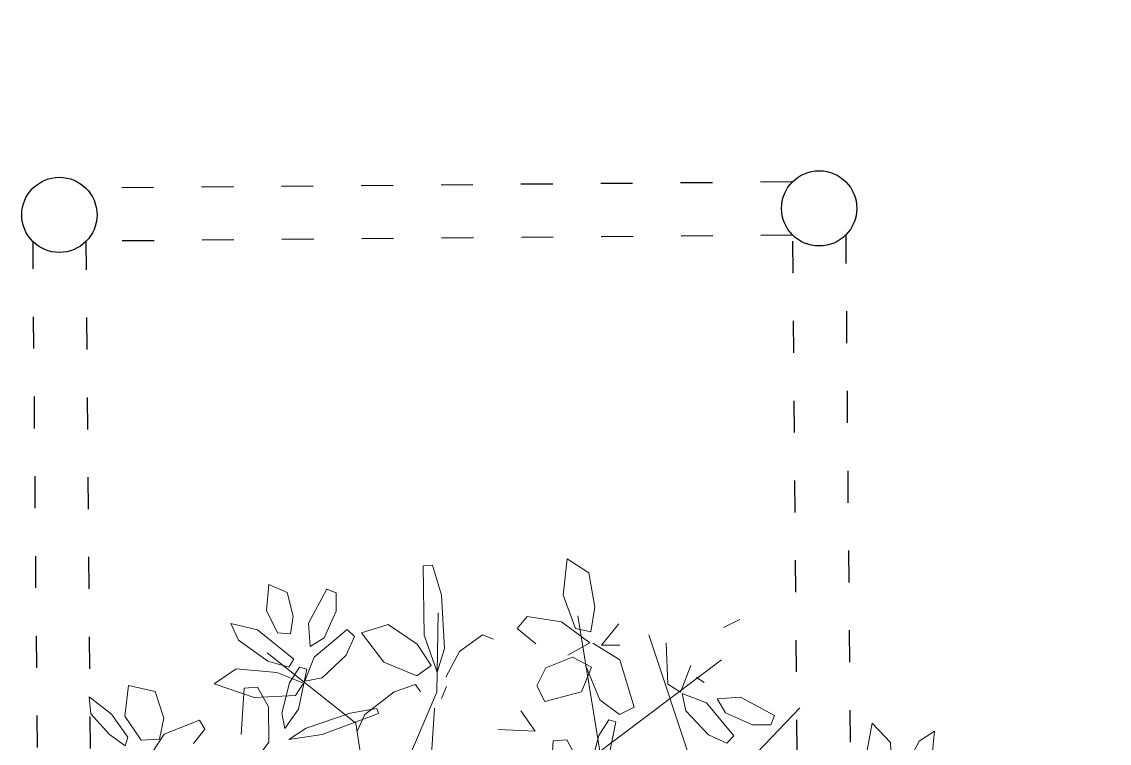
# Model space of a CAD drawing. Header units: centimetres. Extents: x 3413 to 9875, y 1 to 2456.
# Drawn here: x 8587.3 to 8995.9, y 1262.5 to 1533.8 of the extents above; entities that cross this region are included whole.
import ezdxf

# ---------------------------------------------------------------- set-up
doc = ezdxf.new("R2010")
doc.units = ezdxf.units.CM
doc.linetypes.add('raya espacio raya', pattern=[30, 12, -18])
doc.layers.add('beam', color=63, linetype='raya espacio raya')
doc.layers.add('cloumn', color=7, linetype='Continuous', lineweight=30)
doc.layers.add('furniture', color=63, linetype='Continuous', lineweight=20)

# ---------------------------------------------------------------- blocks, each defined once
blk = doc.blocks.new('tree_plan2-flat-1')
at = {"color": 62}
for p, q in [((-5639.87, 2141.25), (-5644.56, 2136.92)), ((-5640.1, 2130.54), (-5639.87, 2141.25)), ((-5644.56, 2136.92), (-5646.76, 2126.65)), ((-5643.5, 2120.53), (-5640.1, 2130.54)), ((-5637.74, 2126.05), (-5627.67, 2131.75)), ((-5627.67, 2131.75), (-5623.61, 2122.41)), ((-5646.76, 2126.65), (-5646.64, 2119.39)), ((-5641.49, 2115.8), (-5637.74, 2126.05)), ((-5623.61, 2122.41), (-5629.74, 2113.88)), ((-5646.64, 2119.39), (-5643.5, 2120.53)), ((-5637.05, 2110.43), (-5641.49, 2115.8)), ((-5629.74, 2113.88), (-5637.05, 2110.43)), ((-5589.41, 2108.53), (-5586.16, 2114.58)), ((-5586.16, 2114.58), (-5582.09, 2105.1)), ((-5643.19, 2109.71), (-5634.46, 2110.14)), ((-5634.46, 2110.14), (-5622.35, 2102.61)), ((-5574.24, 2106.75), (-5565.87, 2111.76)), ((-5565.87, 2111.76), (-5564.18, 2104.47)), ((-5603.36, 2091.12), (-5608.13, 2106.18)), ((-5608.13, 2106.18), (-5598.65, 2102.94)), ((-5589.3, 2095.02), (-5589.41, 2108.53)), ((-5582.09, 2105.1), (-5582.93, 2087.52)), ((-5578.55, 2098.38), (-5574.24, 2106.75)), ((-5564.18, 2104.47), (-5570.02, 2097.37)), ((-5622.35, 2102.61), (-5623.96, 2099.01)), ((-5598.65, 2102.94), (-5590.79, 2089.7)), ((-5623.96, 2099.01), (-5630.8, 2099.15)), ((-5576, 2094.28), (-5578.55, 2098.38)), ((-5570.02, 2097.37), (-5576, 2094.28)), ((-5617.45, 2086.76), (-5602.79, 2096.13)), ((-5599.47, 2092.3), (-5603.06, 2084.68)), ((-5602.79, 2096.13), (-5599.47, 2092.3)), ((-5586.49, 2087.33), (-5589.3, 2095.02)), ((-5568.73, 2091.19), (-5554.35, 2093.15)), ((-5554.35, 2093.15), (-5553.37, 2089.53)), ((-5575.43, 2085.49), (-5568.73, 2091.19)), ((-5553.37, 2089.53), (-5558.92, 2085.41)), ((-5582.93, 2087.52), (-5586.49, 2087.33))]:
    blk.add_line(p, q, dxfattribs=at)
at = {"color": 44}
for p, q in [((-5588.52, 2054.58), (-5586.91, 2097.1)), ((-5622.6, 2020.5), (-5588.52, 2054.58)), ((-5612.69, 2024.9), (-5561.12, 2036.94)), ((-5543.93, 1973.34), (-5506.69, 2011.15)), ((-5553.96, 1904.58), (-5496.66, 1985.37)), ((-5545.37, 1975.06), (-5488.07, 1957.87)), ((-5538.2, 1930.36), (-5485.2, 1923.49))]:
    blk.add_line(p, q, dxfattribs=at)
at = {"color": 64}
for p, q in [((-5593.63, 2078.99), (-5603.36, 2091.12)), ((-5590.79, 2089.7), (-5588, 2079.32)), ((-5603.06, 2084.68), (-5613.65, 2076.64)), ((-5584.03, 2084.05), (-5591.09, 2083.57)), ((-5583.09, 2081.39), (-5584.03, 2084.05)), ((-5569.79, 2083.12), (-5575.43, 2085.49)), ((-5558.92, 2085.41), (-5569.79, 2083.12)), ((-5591.09, 2083.57), (-5602.02, 2079.21)), ((-5597.01, 2075), (-5583.09, 2081.39)), ((-5587.15, 2079.31), (-5577.83, 2081.88)), ((-5577.83, 2081.88), (-5562.11, 2077.95)), ((-5613.65, 2076.64), (-5621.33, 2076.69)), ((-5602.02, 2079.21), (-5605.91, 2074.85)), ((-5588, 2079.32), (-5593.63, 2078.99)), ((-5582.28, 2074.89), (-5587.15, 2079.31)), ((-5562.11, 2077.95), (-5562.6, 2074.23)), ((-5605.91, 2074.85), (-5597.01, 2075)), ((-5570.06, 2072.66), (-5582.28, 2074.89)), ((-5562.6, 2074.23), (-5570.06, 2072.66)), ((-5563.89, 2059.62), (-5559.83, 2072.91)), ((-5559.83, 2072.91), (-5551.42, 2066.69)), ((-5601.06, 2068.46), (-5608.4, 2071.24)), ((-5608.4, 2071.24), (-5599.5, 2062.24)), ((-5586.77, 2058.52), (-5601.06, 2068.46)), ((-5546.63, 2053.4), (-5525.91, 2069.19)), ((-5525.91, 2069.19), (-5523.56, 2066.5)), ((-5551.42, 2066.69), (-5550.96, 2053.56)), ((-5523.56, 2066.5), (-5530.72, 2057.05)), ((-5599.5, 2062.24), (-5580.62, 2049.8)), ((-5560.68, 2046.59), (-5563.89, 2059.62)), ((-5579.41, 2051.47), (-5586.77, 2058.52)), ((-5530.72, 2057.05), (-5546.19, 2044.3)), ((-5583.92, 2053.7), (-5590.73, 2052.41)), ((-5570.53, 2049.84), (-5583.92, 2053.7)), ((-5580.62, 2049.8), (-5579.41, 2051.47)), ((-5561.12, 2036.94), (-5536.77, 2054.13)), ((-5555.09, 2041.25), (-5546.63, 2053.4)), ((-5550.96, 2053.56), (-5554.3, 2044.6)), ((-5563.59, 2045.13), (-5570.53, 2049.84)), ((-5564.66, 2041.93), (-5563.59, 2045.13)), ((-5554.3, 2044.6), (-5560.68, 2046.59)), ((-5546.19, 2044.3), (-5555.09, 2041.25)), ((-5562.05, 2034.1), (-5557.29, 2035.22)), ((-5543.83, 2039.06), (-5554.65, 2037.54)), ((-5533.66, 2035.85), (-5543.83, 2039.06)), ((-5532.47, 2031.51), (-5533.66, 2035.85)), ((-5581.22, 2024.73), (-5566.56, 2034.1)), ((-5503.65, 2020.22), (-5491.75, 2027.02)), ((-5491.75, 2027.02), (-5491.15, 2017.43)), ((-5524.51, 2017.65), (-5523.99, 2026.78)), ((-5523.99, 2026.78), (-5518.16, 2026.31)), ((-5518.16, 2026.31), (-5512.18, 2014.79)), ((-5511.03, 2009.09), (-5503.65, 2020.22)), ((-5491.15, 2017.43), (-5500.24, 2007.94)), ((-5537.03, 2008), (-5529.53, 2009.26))]:
    blk.add_line(p, q, dxfattribs=at)
at = {"color": 66}
for p, q in [((-5512.18, 2014.79), (-5512.2, 2001.44)), ((-5551.13, 1998.39), (-5558.91, 2010.19)), ((-5548.21, 2007.33), (-5551.13, 1998.39)), ((-5539.91, 2002.09), (-5537.03, 2008)), ((-5529.53, 2009.26), (-5520.43, 2003.58)), ((-5508.62, 2003.73), (-5511.03, 2009.09)), ((-5500.24, 2007.94), (-5508.62, 2003.73)), ((-5512.2, 2001.44), (-5520.8, 2005.44)), ((-5520.43, 2003.58), (-5519.15, 1995.64)), ((-5528.91, 1993.09), (-5539.91, 2002.09)), ((-5511.56, 2000.55), (-5510.7, 1988.69)), ((-5519.15, 1995.64), (-5528.91, 1993.09)), ((-5527.29, 1985.83), (-5519.89, 1997.92)), ((-5506.26, 1991.96), (-5510.27, 1997.53)), ((-5510.27, 1997.53), (-5499.97, 1997.04)), ((-5564.7, 1981.4), (-5550.04, 1990.77)), ((-5550.04, 1990.77), (-5546.72, 1986.94)), ((-5546.72, 1986.94), (-5550.3, 1979.32)), ((-5510.7, 1988.69), (-5521.83, 1973.79)), ((-5527.34, 1976.63), (-5527.29, 1985.83)), ((-5538.34, 1978.21), (-5549.27, 1973.85)), ((-5531.28, 1978.69), (-5538.34, 1978.21)), ((-5530.34, 1976.03), (-5531.28, 1978.69)), ((-5507.34, 1968.69), (-5495.22, 1978.42)), ((-5544.26, 1969.63), (-5530.34, 1976.03)), ((-5521.83, 1973.79), (-5527.34, 1976.63)), ((-5507.01, 1963.06), (-5507.34, 1968.69)), ((-5496.63, 1965.85), (-5507.01, 1963.06)), ((-5511.44, 1957.34), (-5507.02, 1962.21)), ((-5507.02, 1962.21), (-5504.45, 1952.89)), ((-5498.81, 1957.99), (-5499, 1961.55)), ((-5477.81, 1964.47), (-5471.76, 1961.22)), ((-5513.68, 1945.12), (-5511.44, 1957.34)), ((-5504.45, 1952.89), (-5508.38, 1937.17)), ((-5503.21, 1944.85), (-5500.84, 1950.49)), ((-5500.84, 1950.49), (-5495.14, 1943.79)), ((-5512.11, 1937.66), (-5513.68, 1945.12)), ((-5500.92, 1933.98), (-5503.21, 1944.85)), ((-5508.38, 1937.17), (-5512.11, 1937.66))]:
    blk.add_line(p, q, dxfattribs=at)
at = {"color": 68}
for p, q in [((-5495.14, 1943.79), (-5493.18, 1929.41)), ((-5496.81, 1928.43), (-5500.92, 1933.98)), ((-5493.18, 1929.41), (-5496.81, 1928.43)), ((-5488, 1891.28), (-5473.74, 1898.1)), ((-5473.74, 1898.1), (-5475.65, 1888.27)), ((-5475.65, 1888.27), (-5487.66, 1878.65)), ((-5482.19, 1877.9), (-5468.83, 1879.89)), ((-5468.83, 1879.89), (-5462.38, 1877.51)), ((-5462.38, 1877.51), (-5471.21, 1872.16))]:
    blk.add_line(p, q, dxfattribs=at)

msp = doc.modelspace()

# ---------------------------------------------------------------- linework, layer by layer
at = {"layer": 'beam'}
for p, q in [((8876.833, 1473.562), (8611.339, 1471.274)), ((8594.444, 1110.919), (8591.513, 1451.102)), ((8877.005, 1453.563), (8611.512, 1451.275)), ((8614.448, 1110.56), (8611.512, 1451.275)), ((8879.972, 1109.345), (8877.005, 1453.563)), ((8899.941, 1112.986), (8897.004, 1453.735))]:
    msp.add_line(p, q, dxfattribs=at)
for radius, start, end in [(192.924, 11.81604, 86.92514), (169.924, 5.89545, 86.35901)]:
    msp.add_arc((8897.97, 1438.137), radius, start, end, dxfattribs=at)
at = {"layer": 'cloumn'}
msp.add_lwpolyline([(8611.512, 1451.275), (8611.512, 1451.275)], close=True, dxfattribs=at)
for centre in [(8601.426, 1461.188), (8886.919, 1463.649)]:
    msp.add_circle(centre, 14.142, dxfattribs=at)

# ---------------------------------------------------------------- block references
at = {"layer": 'furniture', "rotation": 53.73494987029701}
msp.add_blockref('tree_plan2-flat-1', (13675.128, 4560.747), dxfattribs=at)

doc.saveas('drawing.dxf')
